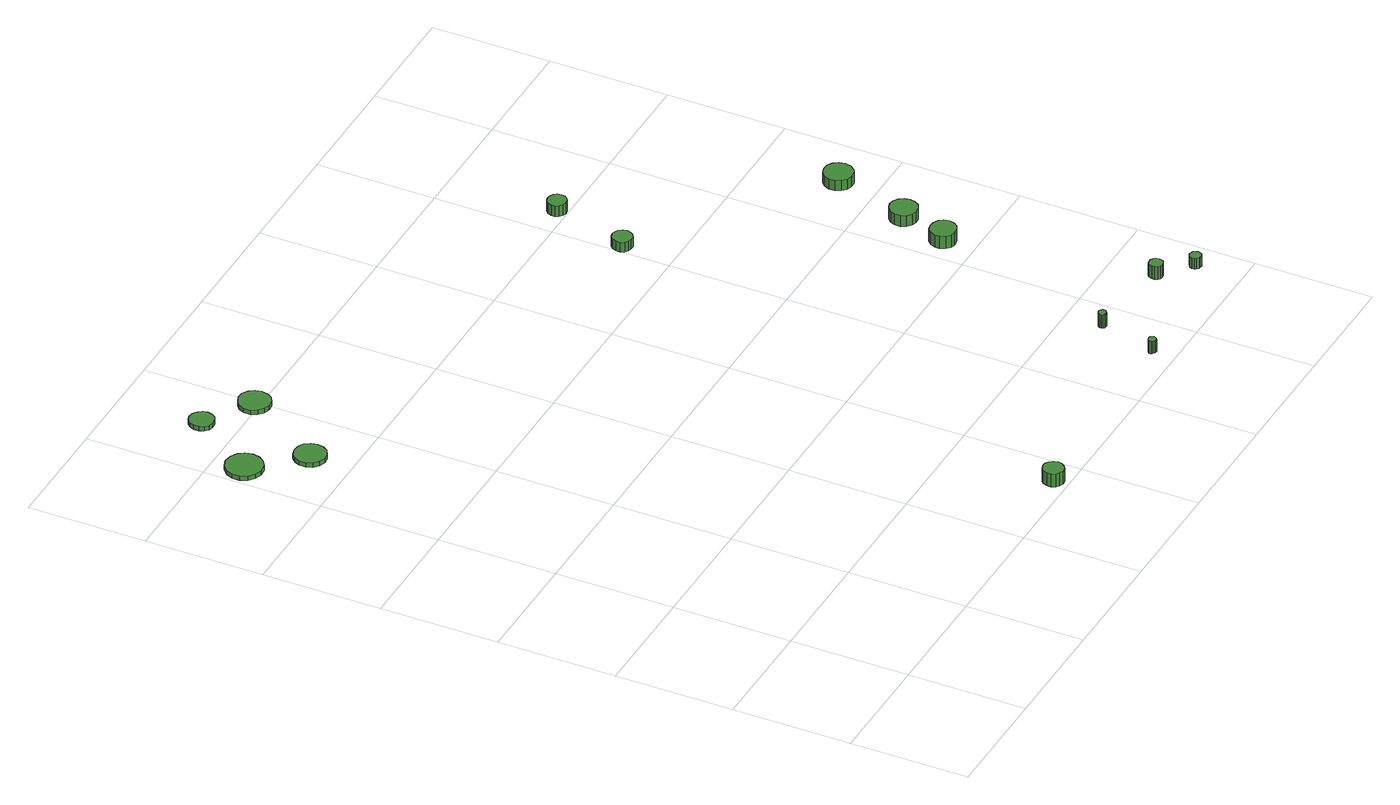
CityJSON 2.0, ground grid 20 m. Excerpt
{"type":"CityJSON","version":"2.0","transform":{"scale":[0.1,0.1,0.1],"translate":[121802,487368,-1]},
"CityObjects":{
"tree1":{"type":"SolitaryVegetationObject","attributes":{"function":"something"},"geometry":[{"type":"MultiSurface","lod":"1","boundaries":[[[0,1,2,3,4,5,6,7,8,9,10,11,12,13,14]],[[15,16,17,18,19,20,21,22,23,24,25,26,27,28,29]],[[0,29,28,1]],[[1,28,27,2]],[[2,27,26,3]],[[3,26,25,4]],[[4,25,24,5]],[[5,24,23,6]],[[6,23,22,7]],[[7,22,21,8]],[[8,21,20,9]],[[9,20,19,10]],[[10,19,18,11]],[[11,18,17,12]],[[12,17,16,13]],[[13,16,15,14]],[[14,15,29,0]]]}]},
"tree2":{"type":"SolitaryVegetationObject","attributes":{"function":"something"},"geometry":[{"type":"MultiSurface","lod":"1","boundaries":[[[30,31,32,33,34,35,36,37,38,39,40,41,42,43,44]],[[45,46,47,48,49,50,51,52,53,54,55,56,57,58,59]],[[30,59,58,31]],[[31,58,57,32]],[[32,57,56,33]],[[33,56,55,34]],[[34,55,54,35]],[[35,54,53,36]],[[36,53,52,37]],[[37,52,51,38]],[[38,51,50,39]],[[39,50,49,40]],[[40,49,48,41]],[[41,48,47,42]],[[42,47,46,43]],[[43,46,45,44]],[[44,45,59,30]]]}]},
"tree3":{"type":"SolitaryVegetationObject","attributes":{"function":"something"},"geometry":[{"type":"MultiSurface","lod":"1","boundaries":[[[60,61,62,63,64,65,66,67,68,69,70,71,72,73,74]],[[75,76,77,78,79,80,81,82,83,84,85,86,87,88,89]],[[60,89,88,61]],[[61,88,87,62]],[[62,87,86,63]],[[63,86,85,64]],[[64,85,84,65]],[[65,84,83,66]],[[66,83,82,67]],[[67,82,81,68]],[[68,81,80,69]],[[69,80,79,70]],[[70,79,78,71]],[[71,78,77,72]],[[72,77,76,73]],[[73,76,75,74]],[[74,75,89,60]]]}]},
"tree4":{"type":"SolitaryVegetationObject","attributes":{"function":"something"},"geometry":[{"type":"MultiSurface","lod":"1","boundaries":[[[90,91,92,93,94,95,96,97,98,99,100,101,102,103,104]],[[105,106,107,108,109,110,111,112,113,114,115,116,117,118,119]],[[90,119,118,91]],[[91,118,117,92]],[[92,117,116,93]],[[93,116,115,94]],[[94,115,114,95]],[[95,114,113,96]],[[96,113,112,97]],[[97,112,111,98]],[[98,111,110,99]],[[99,110,109,100]],[[100,109,108,101]],[[101,108,107,102]],[[102,107,106,103]],[[103,106,105,104]],[[104,105,119,90]]]}]},
"tree5":{"type":"SolitaryVegetationObject","attributes":{"function":"something"},"geometry":[{"type":"MultiSurface","lod":"1","boundaries":[[[120,121,122,123,124,125,126,127,128,129,130,131,132,133,134]],[[135,136,137,138,139,140,141,142,143,144,145,146,147,148,149]],[[120,149,148,121]],[[121,148,147,122]],[[122,147,146,123]],[[123,146,145,124]],[[124,145,144,125]],[[125,144,143,126]],[[126,143,142,127]],[[127,142,141,128]],[[128,141,140,129]],[[129,140,139,130]],[[130,139,138,131]],[[131,138,137,132]],[[132,137,136,133]],[[133,136,135,134]],[[134,135,149,120]]]}]},
"tree6":{"type":"SolitaryVegetationObject","attributes":{"function":"something"},"geometry":[{"type":"MultiSurface","lod":"1","boundaries":[[[150,151,152,153,154,155,156,157,158,159,160,161,162,163,164]],[[165,166,167,168,169,170,171,172,173,174,175,176,177,178,179]],[[150,179,178,151]],[[151,178,177,152]],[[152,177,176,153]],[[153,176,175,154]],[[154,175,174,155]],[[155,174,173,156]],[[156,173,172,157]],[[157,172,171,158]],[[158,171,170,159]],[[159,170,169,160]],[[160,169,168,161]],[[161,168,167,162]],[[162,167,166,163]],[[163,166,165,164]],[[164,165,179,150]]]}]},
"tree7":{"type":"SolitaryVegetationObject","attributes":{"function":"something"},"geometry":[{"type":"MultiSurface","lod":"1","boundaries":[[[180,181,182,183,184,185,186,187,188,189,190,191,192,193,194]],[[195,196,197,198,199,200,201,202,203,204,205,206,207,208,209]],[[180,209,208,181]],[[181,208,207,182]],[[182,207,206,183]],[[183,206,205,184]],[[184,205,204,185]],[[185,204,203,186]],[[186,203,202,187]],[[187,202,201,188]],[[188,201,200,189]],[[189,200,199,190]],[[190,199,198,191]],[[191,198,197,192]],[[192,197,196,193]],[[193,196,195,194]],[[194,195,209,180]]]}]},
"tree8":{"type":"SolitaryVegetationObject","attributes":{"function":"something"},"geometry":[{"type":"MultiSurface","lod":"1","boundaries":[[[210,211,212,213,214,215,216,217,218,219,220,221,222,223,224]],[[225,226,227,228,229,230,231,232,233,234,235,236,237,238,239]],[[210,239,238,211]],[[211,238,237,212]],[[212,237,236,213]],[[213,236,235,214]],[[214,235,234,215]],[[215,234,233,216]],[[216,233,232,217]],[[217,232,231,218]],[[218,231,230,219]],[[219,230,229,220]],[[220,229,228,221]],[[221,228,227,222]],[[222,227,226,223]],[[223,226,225,224]],[[224,225,239,210]]]}]},
"tree9":{"type":"SolitaryVegetationObject","attributes":{"function":"something"},"geometry":[{"type":"MultiSurface","lod":"1","boundaries":[[[240,241,242,243,244,245,246,247,248,249,250,251,252,253,254]],[[255,256,257,258,259,260,261,262,263,264,265,266,267,268,269]],[[240,269,268,241]],[[241,268,267,242]],[[242,267,266,243]],[[243,266,265,244]],[[244,265,264,245]],[[245,264,263,246]],[[246,263,262,247]],[[247,262,261,248]],[[248,261,260,249]],[[249,260,259,250]],[[250,259,258,251]],[[251,258,257,252]],[[252,257,256,253]],[[253,256,255,254]],[[254,255,269,240]]]}]},
"tree10":{"type":"SolitaryVegetationObject","attributes":{"function":"something"},"geometry":[{"type":"MultiSurface","lod":"1","boundaries":[[[270,271,272,273,274,275,276,277,278,279,280,281,282,283,284]],[[285,286,287,288,289,290,291,292,293,294,295,296,297,298,299]],[[270,299,298,271]],[[271,298,297,272]],[[272,297,296,273]],[[273,296,295,274]],[[274,295,294,275]],[[275,294,293,276]],[[276,293,292,277]],[[277,292,291,278]],[[278,291,290,279]],[[279,290,289,280]],[[280,289,288,281]],[[281,288,287,282]],[[282,287,286,283]],[[283,286,285,284]],[[284,285,299,270]]]}]},
"tree11":{"type":"SolitaryVegetationObject","attributes":{"function":"something"},"geometry":[{"type":"MultiSurface","lod":"1","boundaries":[[[300,301,302,303,304,305,306,307,308,309,310,311,312,313,314]],[[315,316,317,318,319,320,321,322,323,324,325,326,327,328,329]],[[300,329,328,301]],[[301,328,327,302]],[[302,327,326,303]],[[303,326,325,304]],[[304,325,324,305]],[[305,324,323,306]],[[306,323,322,307]],[[307,322,321,308]],[[308,321,320,309]],[[309,320,319,310]],[[310,319,318,311]],[[311,318,317,312]],[[312,317,316,313]],[[313,316,315,314]],[[314,315,329,300]]]}]},
"tree12":{"type":"SolitaryVegetationObject","attributes":{"function":"something"},"geometry":[{"type":"MultiSurface","lod":"1","boundaries":[[[330,331,332,333,334,335,336,337,338,339,340,341,342,343,344]],[[345,346,347,348,349,350,351,352,353,354,355,356,357,358,359]],[[330,359,358,331]],[[331,358,357,332]],[[332,357,356,333]],[[333,356,355,334]],[[334,355,354,335]],[[335,354,353,336]],[[336,353,352,337]],[[337,352,351,338]],[[338,351,350,339]],[[339,350,349,340]],[[340,349,348,341]],[[341,348,347,342]],[[342,347,346,343]],[[343,346,345,344]],[[344,345,359,330]]]}]},
"tree13":{"type":"SolitaryVegetationObject","attributes":{"function":"something"},"geometry":[{"type":"MultiSurface","lod":"1","boundaries":[[[360,361,362,363,364,365,366,367,368,369,370,371,372,373,374]],[[375,376,377,378,379,380,381,382,383,384,385,386,387,388,389]],[[360,389,388,361]],[[361,388,387,362]],[[362,387,386,363]],[[363,386,385,364]],[[364,385,384,365]],[[365,384,383,366]],[[366,383,382,367]],[[367,382,381,368]],[[368,381,380,369]],[[369,380,379,370]],[[370,379,378,371]],[[371,378,377,372]],[[372,377,376,373]],[[373,376,375,374]],[[374,375,389,360]]]}]},
"tree14":{"type":"SolitaryVegetationObject","attributes":{"function":"something"},"geometry":[{"type":"MultiSurface","lod":"1","boundaries":[[[390,391,392,393,394,395,396,397,398,399,400,401,402,403,404]],[[405,406,407,408,409,410,411,412,413,414,415,416,417,418,419]],[[390,419,418,391]],[[391,418,417,392]],[[392,417,416,393]],[[393,416,415,394]],[[394,415,414,395]],[[395,414,413,396]],[[396,413,412,397]],[[397,412,411,398]],[[398,411,410,399]],[[399,410,409,400]],[[400,409,408,401]],[[401,408,407,402]],[[402,407,406,403]],[[403,406,405,404]],[[404,405,419,390]]]}]}
},
"vertices":[
[68,1148,15],[65,1161,15],[58,1171,15],[47,1177,15],[34,1179,15],[22,1175,15],[12,1166,15],[7,1155,15],[7,1142,15],[12,1130,15],[22,1122,15],[34,1118,15],[47,1119,15],[58,1126,15],[65,1136,15],[65,1136,7],[58,1126,7],[47,1119,7],[34,1118,7],[22,1122,7],[12,1130,7],[7,1142,7],[7,1155,7],[12,1166,7],[22,1175,7],[34,1179,7],[47,1177,7],[58,1171,7],[65,1161,7],[68,1148,7],
[134,1071,15],[132,1082,15],[126,1091,15],[116,1096,15],[105,1097,15],[95,1094,15],[87,1086,15],[83,1077,15],[83,1066,15],[87,1056,15],[95,1049,15],[105,1045,15],[116,1046,15],[126,1052,15],[132,1060,15],[132,1060,7],[126,1052,7],[116,1046,7],[105,1045,7],[95,1049,7],[87,1056,7],[83,1066,7],[83,1077,7],[87,1086,7],[95,1094,7],[105,1097,7],[116,1096,7],[126,1091,7],[132,1082,7],[134,1071,7],
[136,1259,15],[134,1267,15],[129,1274,15],[122,1279,15],[113,1280,15],[105,1277,15],[99,1271,15],[96,1263,15],[96,1255,15],[99,1247,15],[105,1241,15],[113,1239,15],[122,1240,15],[129,1244,15],[134,1251,15],[134,1251,7],[129,1244,7],[122,1240,7],[113,1239,7],[105,1241,7],[99,1247,7],[96,1255,7],[96,1263,7],[99,1271,7],[105,1277,7],[113,1280,7],[122,1279,7],[129,1274,7],[134,1267,7],[136,1259,7],
[221,1209,15],[219,1219,15],[213,1228,15],[203,1234,15],[192,1235,15],[182,1231,15],[174,1224,15],[169,1214,15],[169,1203,15],[174,1193,15],[182,1186,15],[192,1182,15],[203,1183,15],[213,1189,15],[219,1198,15],[219,1198,7],[213,1189,7],[203,1183,7],[192,1182,7],[182,1186,7],[174,1193,7],[169,1203,7],[169,1214,7],[174,1224,7],[182,1231,7],[192,1235,7],[203,1234,7],[213,1228,7],[219,1219,7],[221,1209,7],
[573,26,31],[571,33,31],[567,38,31],[561,42,31],[554,43,31],[547,40,31],[542,36,31],[539,29,31],[539,22,31],[542,15,31],[547,11,31],[554,8,31],[561,9,31],[567,13,31],[571,19,31],[571,19,7],[567,13,7],[561,9,7],[554,8,7],[547,11,7],[542,15,7],[539,22,7],[539,29,7],[542,36,7],[547,40,7],[554,43,7],[561,42,7],[567,38,7],[571,33,7],[573,26,7],
[933,40,30],[932,42,30],[930,45,30],[928,46,30],[925,46,30],[923,45,30],[921,44,30],[919,41,30],[919,38,30],[921,36,30],[923,34,30],[925,33,30],[928,33,30],[930,35,30],[932,37,30],[932,37,7],[930,35,7],[928,33,7],[925,33,7],[923,34,7],[921,36,7],[919,38,7],[919,41,7],[921,44,7],[923,45,7],[925,46,7],[928,46,7],[930,45,7],[932,42,7],[933,40,7],
[959,137,32],[959,140,32],[957,142,32],[955,144,32],[952,144,32],[949,143,32],[947,141,32],[946,139,32],[946,136,32],[947,134,32],[949,132,32],[952,131,32],[955,131,32],[957,133,32],[959,135,32],[959,135,7],[957,133,7],[955,131,7],[952,131,7],[949,132,7],[947,134,7],[946,136,7],[946,139,7],[947,141,7],[949,143,7],[952,144,7],[955,144,7],[957,142,7],[959,140,7],[959,137,7],
[832,887,26],[830,894,26],[826,900,26],[820,903,26],[813,904,26],[807,902,26],[802,897,26],[799,891,26],[799,884,26],[802,877,26],[807,873,26],[813,871,26],[820,871,26],[826,875,26],[830,880,26],[830,880,8],[826,875,8],[820,871,8],[813,871,8],[807,873,8],[802,877,8],[799,884,8],[799,891,8],[802,897,8],[807,902,8],[813,904,8],[820,903,8],[826,900,8],[830,894,8],[832,887,8],
[1118,122,31],[1117,127,31],[1115,130,31],[1110,133,31],[1106,133,31],[1101,132,31],[1098,129,31],[1096,124,31],[1096,120,31],[1098,115,31],[1101,112,31],[1106,111,31],[1110,111,31],[1115,114,31],[1117,117,31],[1117,117,7],[1115,114,7],[1110,111,7],[1106,111,7],[1101,112,7],[1098,115,7],[1096,120,7],[1096,124,7],[1098,129,7],[1101,132,7],[1106,133,7],[1110,133,7],[1115,130,7],[1117,127,7],[1118,122,7],
[869,1017,28],[868,1024,28],[864,1029,28],[858,1032,28],[852,1033,28],[846,1031,28],[841,1026,28],[838,1020,28],[838,1014,28],[841,1008,28],[846,1004,28],[852,1002,28],[858,1002,28],[864,1006,28],[868,1011,28],[868,1011,8],[864,1006,8],[858,1002,8],[852,1002,8],[846,1004,8],[841,1008,8],[838,1014,8],[838,1020,8],[841,1026,8],[846,1031,8],[852,1033,8],[858,1032,8],[864,1029,8],[868,1024,8],[869,1017,8],
[1166,79,27],[1165,83,27],[1163,86,27],[1159,88,27],[1155,89,27],[1152,87,27],[1149,85,27],[1147,81,27],[1147,77,27],[1149,74,27],[1152,71,27],[1155,70,27],[1159,70,27],[1163,72,27],[1165,76,27],[1165,76,7],[1163,72,7],[1159,70,7],[1155,70,7],[1152,71,7],[1149,74,7],[1147,77,7],[1147,81,7],[1149,85,7],[1152,87,7],[1155,89,7],[1159,88,7],[1163,86,7],[1165,83,7],[1166,79,7],
[1067,454,30],[1065,463,30],[1060,470,30],[1052,474,30],[1043,475,30],[1034,473,30],[1028,467,30],[1024,458,30],[1024,450,30],[1028,441,30],[1034,435,30],[1043,433,30],[1052,434,30],[1060,438,30],[1065,445,30],[1065,445,7],[1060,438,7],[1052,434,7],[1043,433,7],[1034,435,7],[1028,441,7],[1024,450,7],[1024,458,7],[1028,467,7],[1034,473,7],[1043,475,7],[1052,474,7],[1060,470,7],[1065,463,7],[1067,454,7],
[1093,534,28],[1091,543,28],[1086,551,28],[1077,556,28],[1068,557,28],[1059,554,28],[1052,547,28],[1048,539,28],[1048,529,28],[1052,520,28],[1059,514,28],[1068,511,28],[1077,512,28],[1086,517,28],[1091,525,28],[1091,525,8],[1086,517,8],[1077,512,8],[1068,511,8],[1059,514,8],[1052,520,8],[1048,529,8],[1048,539,8],[1052,547,8],[1059,554,8],[1068,557,8],[1077,556,8],[1086,551,8],[1091,543,8],[1093,534,8],
[1135,665,27],[1133,675,27],[1127,683,27],[1119,688,27],[1109,689,27],[1099,686,27],[1092,679,27],[1088,670,27],[1088,660,27],[1092,651,27],[1099,644,27],[1109,641,27],[1119,642,27],[1127,647,27],[1133,655,27],[1133,655,8],[1127,647,8],[1119,642,8],[1109,641,8],[1099,644,8],[1092,651,8],[1088,660,8],[1088,670,8],[1092,679,8],[1099,686,8],[1109,689,8],[1119,688,8],[1127,683,8],[1133,675,8],[1135,665,8]
]}
